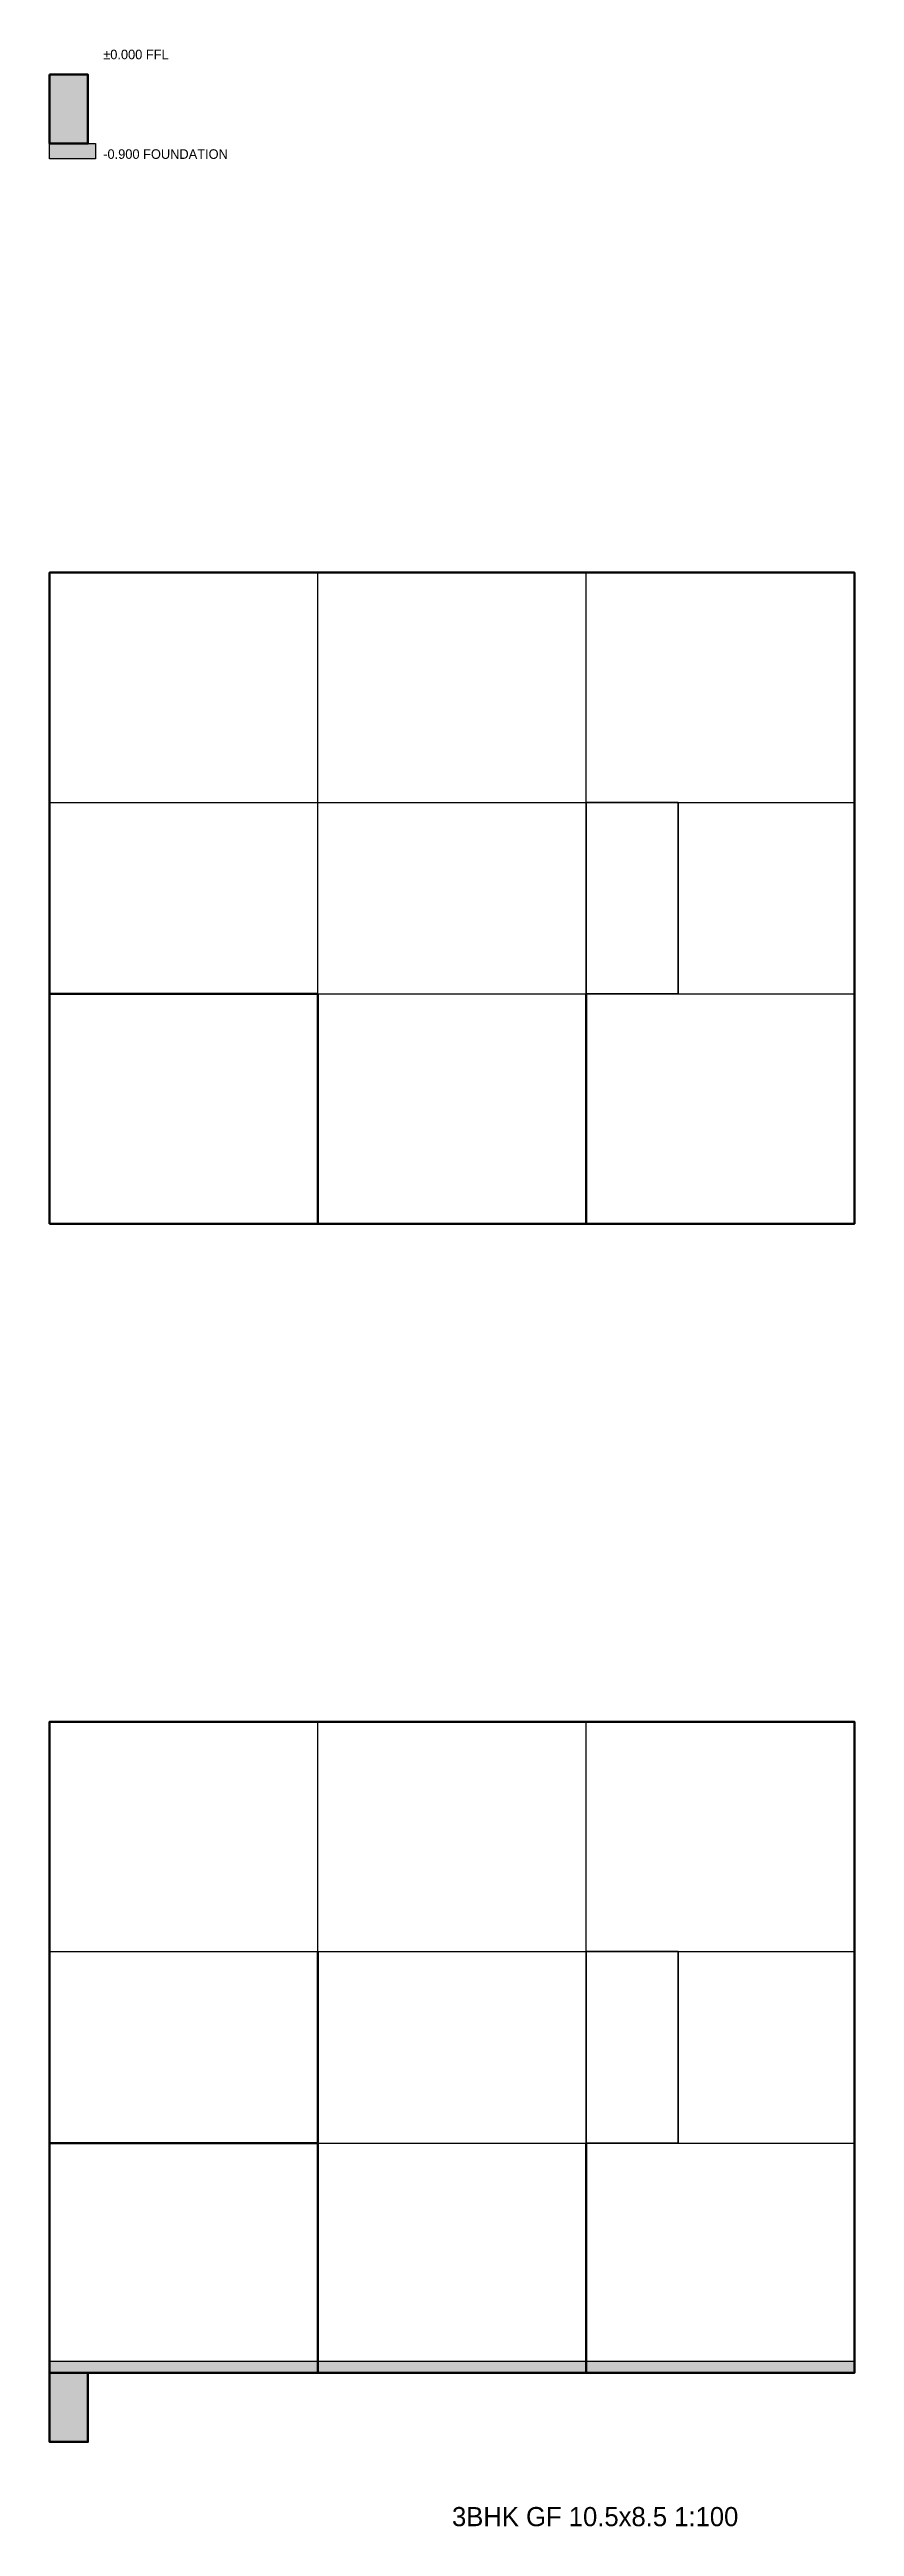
# Model space of a CAD drawing. Header units: metres. Extents: x 0 to 10500, y -2004 to 30327.
import ezdxf

# ---------------------------------------------------------------- set-up
doc = ezdxf.new("R2010")
doc.units = ezdxf.units.M
for name, color, linetype, lineweight in [('A-ANNO-TEXT', 7, 'Continuous', 18), ('A-GRID', 6, 'Continuous', 25), ('A-SECT-HATCH', 7, 'Continuous', 13), ('A-STRS', 2, 'Continuous', 35), ('A-WALL', 7, 'Continuous', 50), ('A-WALL-115', 3, 'Continuous', 50), ('A-WALL-230', 4, 'Continuous', 50), ('A-WALL-PATT', 7, 'Continuous', 13)]:
    doc.layers.add(name, color=color, linetype=linetype, lineweight=lineweight)

msp = doc.modelspace()

# ---------------------------------------------------------------- hatches: boundary and pattern name
at = {"layer": 'A-SECT-HATCH'}
for points in [[(0, 29100), (600, 29100), (600, 28900), (0, 28900)], [(0, 0), (10500, 0), (10500, 150), (0, 150)]]:
    msp.add_hatch(color=7, dxfattribs=at).paths.add_polyline_path(points)
at = {"layer": 'A-WALL-PATT'}
for points in [[(0, 30000), (500, 30000), (500, 29100), (0, 29100)], [(0, 0), (500, 0), (500, -900), (0, -900)]]:
    msp.add_hatch(color=7, dxfattribs=at).paths.add_polyline_path(points)

# ---------------------------------------------------------------- linework, layer by layer
at = {"layer": 'A-GRID'}
for p, q in [((0, 15000), (0, 23500)), ((0, 23500), (10500, 23500)), ((3500, 15000), (3500, 23500)), ((7000, 15000), (7000, 23500)), ((10500, 15000), (10500, 23500)), ((0, 20500), (10500, 20500)), ((0, 18000), (10500, 18000)), ((0, 15000), (10500, 15000)), ((0, 0), (0, 8500)), ((0, 8500), (10500, 8500)), ((3500, 0), (3500, 8500)), ((7000, 0), (7000, 8500)), ((10500, 0), (10500, 8500)), ((0, 5500), (10500, 5500)), ((0, 3000), (10500, 3000)), ((0, 0), (10500, 0))]:
    msp.add_line(p, q, dxfattribs=at)
at = {"layer": 'A-SECT'}
for points in [[(0, 29100), (600, 29100), (600, 28900), (0, 28900)], [(0, 0), (10500, 0), (10500, 150), (0, 150)]]:
    msp.add_lwpolyline(points, close=True, dxfattribs=at)
at = {"layer": 'A-STRS'}
for points in [[(7000, 18000), (8200, 18000), (8200, 20500), (7000, 20500)], [(7000, 3000), (8200, 3000), (8200, 5500), (7000, 5500)]]:
    msp.add_lwpolyline(points, close=True, dxfattribs=at)
at = {"layer": 'A-WALL'}
for points in [[(0, 30000), (500, 30000), (500, 29100), (0, 29100)], [(0, 0), (500, 0), (500, -900), (0, -900)]]:
    msp.add_lwpolyline(points, close=True, dxfattribs=at)
at = {"layer": 'A-WALL-115'}
for points in [[(0, 18000), (3500, 18000)], [(3500, 15000), (3500, 18000)], [(7000, 15000), (7000, 18000)], [(3500, 3000), (3500, 5500)], [(0, 3000), (3500, 3000)], [(3500, 0), (3500, 3000)], [(3500, 0), (3500, 3000)], [(7000, 0), (7000, 3000)], [(7000, 0), (7000, 3000)]]:
    msp.add_lwpolyline(points, dxfattribs=at)
at = {"layer": 'A-WALL-230'}
for points in [[(0, 15000), (10500, 15000), (10500, 23500), (0, 23500)], [(0, 0), (10500, 0), (10500, 8500), (0, 8500)]]:
    msp.add_lwpolyline(points, close=True, dxfattribs=at)

# ---------------------------------------------------------------- texts
at = {"layer": 'A-ANNO-TEXT'}
for s, height, p in [('±0.000 FFL', 125, (700, 30200)), ('-0.900 FOUNDATION', 125, (700, 28900)), ('3BHK GF 10.5x8.5 1:100', 250, (5250, -2000))]:
    msp.add_text(s, height=height, dxfattribs=at).set_placement(p)

doc.saveas('drawing.dxf')
